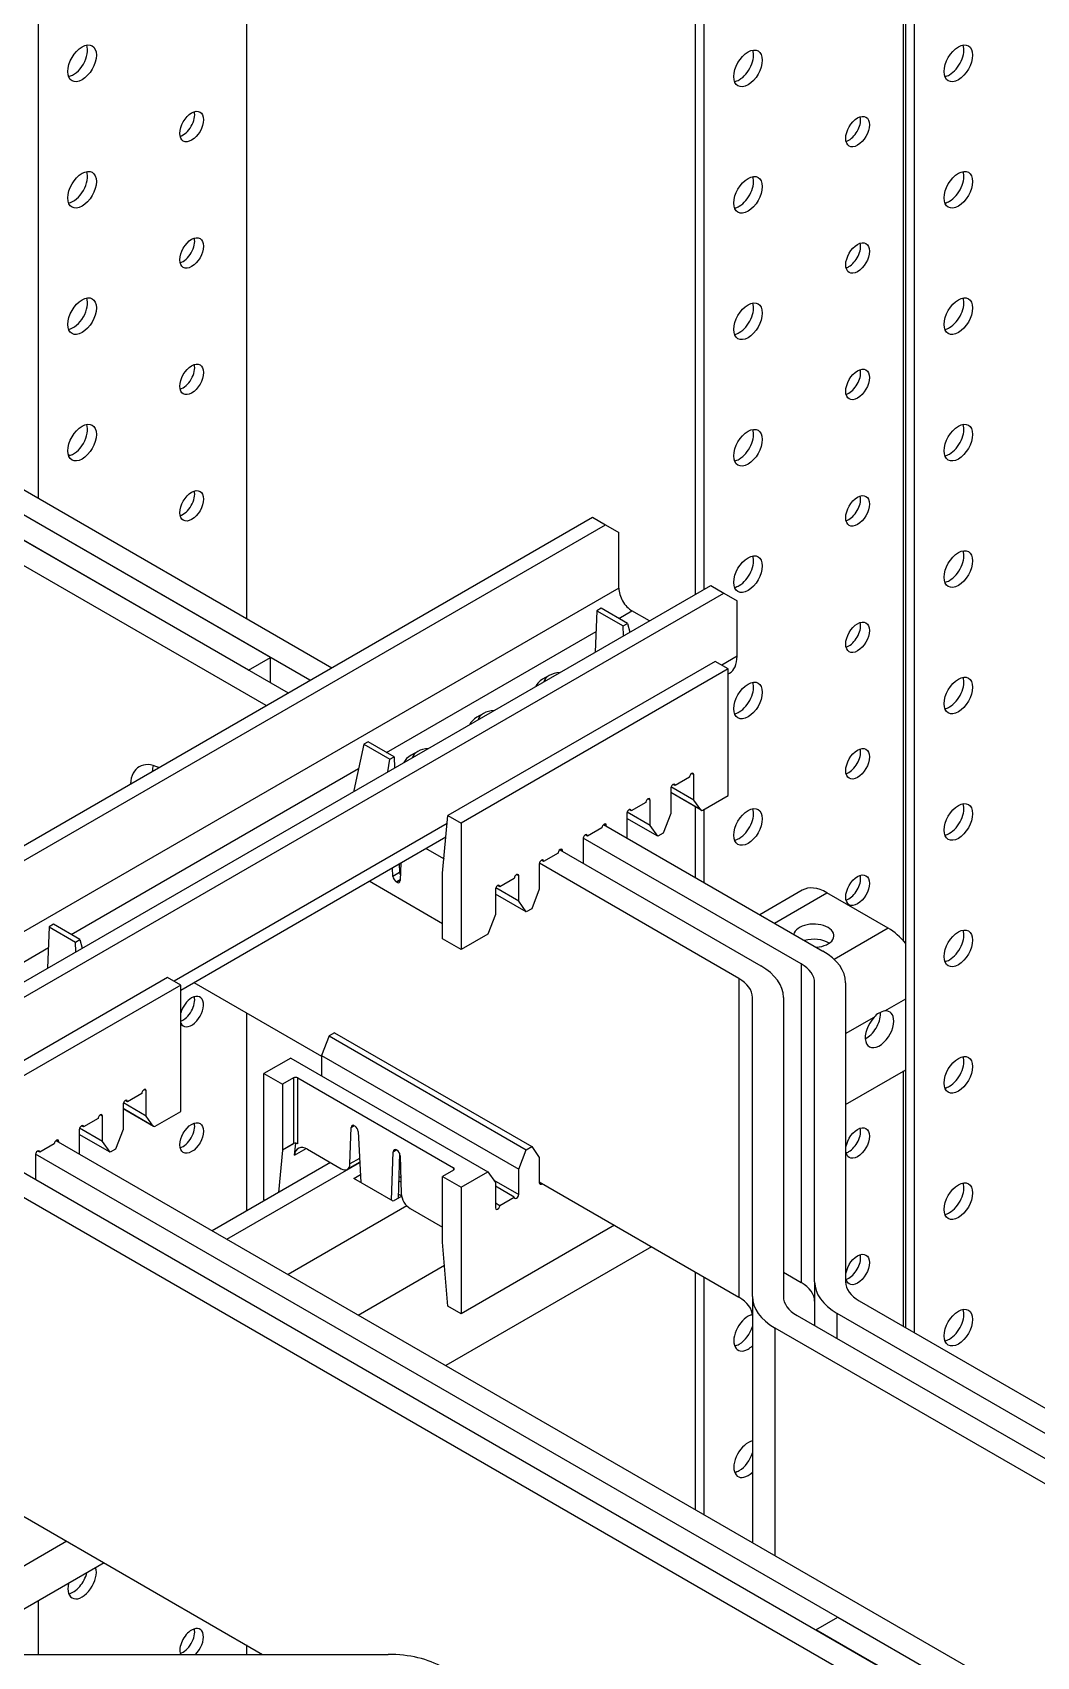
# Model space of a CAD drawing. Header units: millimetres. Extents: x -116965 to 323937, y 291661 to 566926.
# Drawn here: x -24743 to -24650.4, y 315287.4 to 315437.2 of the extents above; entities that cross this region are included whole.
import ezdxf

# ---------------------------------------------------------------- set-up
doc = ezdxf.new("R2010")
doc.units = ezdxf.units.MM
doc.layers.add('ALPHA', color=255, linetype='Continuous')

msp = doc.modelspace()

# ---------------------------------------------------------------- linework, layer by layer
at = {"layer": 'ALPHA'}
for p, q in [((-24723.279681, 315530.592425), (-24723.279681, 315383.156471)), ((-24742.472579, 315519.5114), (-24742.472579, 315394.237496)), ((-24662.670528, 315353.386421), (-24662.670528, 315494.666575)), ((-24681.863427, 315385.372676), (-24681.863427, 315484.518689)), ((-24681.055304, 315385.839245), (-24681.055304, 315484.05212)), ((-24662.468498, 315317.720102), (-24662.468498, 315473.321022)), ((-24661.660376, 315317.253532), (-24661.660376, 315472.854452)), ((-24764.688745, 315407.064005), (-24715.400491, 315378.607418)), ((-24717.420796, 315377.440995), (-24766.567629, 315405.815932)), ((-24768.729355, 315404.731158), (-24719.441101, 315376.274571)), ((-24721.461406, 315375.108147), (-24770.608239, 315403.483084)), ((-24721.057345, 315379.540557), (-24753.382227, 315398.203336)), ((-24739.590847, 315398.172561), (-24739.697457, 315398.234112)), ((-24723.07765, 315378.374134), (-24755.402532, 315397.036913)), ((-24865.71119, 315291.825496), (-24691.35886, 315392.48786)), ((-24691.35886, 315392.48786), (-24690.146677, 315391.788006)), ((-24865.71119, 315290.425788), (-24690.146677, 315391.788006)), ((-24690.146677, 315391.788006), (-24688.934494, 315391.088152)), ((-24688.934494, 315385.955888), (-24688.934494, 315391.088152)), ((-24861.87261, 315281.444325), (-24680.449213, 315386.189172)), ((-24680.449213, 315386.189172), (-24679.23703, 315385.489318)), ((-24688.934494, 315385.955888), (-24865.71119, 315283.893815)), ((-24860.660427, 315280.744471), (-24679.23703, 315385.489318)), ((-24679.23703, 315385.489318), (-24678.024847, 315384.789464)), ((-24678.024847, 315379.6572), (-24678.024847, 315384.789464)), ((-24690.954799, 315383.856325), (-24691.101731, 315380.038938)), ((-24690.550738, 315384.08961), (-24690.954799, 315383.856325)), ((-24690.954799, 315383.856325), (-24688.530433, 315382.456617)), ((-24688.126372, 315382.689901), (-24690.550738, 315384.08961)), ((-24688.934494, 315383.156471), (-24687.722311, 315383.856325)), ((-24686.106067, 315382.923186), (-24687.722311, 315383.856325)), ((-24710.349728, 315370.79238), (-24691.028265, 315381.947632)), ((-24688.530433, 315382.456617), (-24688.126372, 315382.689901)), ((-24688.496762, 315381.542918), (-24688.530433, 315382.456617)), ((-24688.126372, 315382.689901), (-24687.906086, 315381.883945)), ((-24723.07765, 315378.374134), (-24721.057345, 315379.540557)), ((-24721.057345, 315377.20771), (-24721.057345, 315379.540557)), ((-24680.045152, 315379.19063), (-24704.692874, 315364.960261)), ((-24678.832969, 315378.490776), (-24680.045152, 315379.19063)), ((-24678.024847, 315379.6572), (-24679.43906, 315378.840703)), ((-24678.832969, 315378.490776), (-24703.480691, 315364.260407)), ((-24695.359065, 315377.884236), (-24695.965156, 315377.534309)), ((-24678.832969, 315366.826539), (-24678.832969, 315378.490776)), ((-24678.832969, 315378.031074), (-24678.734927, 315378.087678)), ((-24701.41998, 315374.384965), (-24702.026071, 315374.035038)), ((-24712.447314, 315371.536852), (-24713.373361, 315367.26584)), ((-24712.043253, 315371.770136), (-24712.447314, 315371.536852)), ((-24712.447314, 315371.536852), (-24710.063965, 315370.160825)), ((-24709.659904, 315370.39411), (-24712.043253, 315371.770136)), ((-24710.226019, 315368.997525), (-24710.063965, 315370.160825)), ((-24710.063965, 315370.160825), (-24709.659904, 315370.39411)), ((-24709.659904, 315370.39411), (-24709.610604, 315369.352836)), ((-24707.480895, 315370.885694), (-24708.086987, 315370.535766)), ((-24739.442122, 315353.995879), (-24712.931983, 315369.301514)), ((-24682.408909, 315368.494525), (-24683.74231, 315367.724685)), ((-24682.004848, 315368.72781), (-24682.206878, 315368.844452)), ((-24682.004848, 315366.394962), (-24682.004848, 315368.72781)), ((-24713.373361, 315367.26584), (-24713.376057, 315367.17885)), ((-24713.373361, 315367.26584), (-24713.299374, 315367.223123)), ((-24684.146371, 315367.491401), (-24684.146371, 315365.158553)), ((-24681.363315, 315365.482286), (-24684.146371, 315367.089084)), ((-24681.331208, 315365.452507), (-24684.146371, 315367.077842)), ((-24682.004848, 315366.394962), (-24684.121771, 315367.617168)), ((-24683.74231, 315367.724685), (-24683.944341, 315367.841328)), ((-24681.188351, 315365.466658), (-24678.832969, 315366.826539)), ((-24688.186981, 315365.158553), (-24688.186981, 315362.895691)), ((-24686.045458, 315364.062115), (-24688.162381, 315365.284321)), ((-24687.78292, 315365.391838), (-24687.984951, 315365.50848)), ((-24686.449519, 315366.161678), (-24687.78292, 315365.391838)), ((-24686.045458, 315366.394962), (-24686.247489, 315366.511605)), ((-24686.045458, 315364.062115), (-24686.045458, 315366.394962)), ((-24684.146371, 315365.158553), (-24684.846225, 315363.354784)), ((-24681.363315, 315365.482286), (-24682.004848, 315366.394962)), ((-24681.863427, 315359.244785), (-24681.863427, 315365.759784)), ((-24681.055304, 315358.778216), (-24681.055304, 315365.543473)), ((-24704.764059, 315364.219309), (-24729.946688, 315349.680111)), ((-24705.202496, 315359.655658), (-24704.692874, 315364.960261)), ((-24704.692874, 315364.960261), (-24703.480691, 315364.260407)), ((-24703.480691, 315364.260407), (-24703.480691, 315352.59617)), ((-24690.490129, 315363.82883), (-24691.823531, 315363.058991)), ((-24690.341518, 315364.139613), (-24670.107918, 315352.457739)), ((-24690.086068, 315364.062115), (-24690.288099, 315364.178757)), ((-24690.086068, 315363.99213), (-24690.086068, 315364.062115)), ((-24685.345604, 315363.066468), (-24688.186981, 315364.706938)), ((-24685.345604, 315363.066468), (-24686.045458, 315364.062115)), ((-24729.340596, 315348.870482), (-24704.882001, 315362.991658)), ((-24692.227592, 315362.825706), (-24692.227592, 315360.562844)), ((-24672.128223, 315351.291316), (-24692.220401, 315362.89154)), ((-24691.823531, 315363.058991), (-24692.025561, 315363.175633)), ((-24684.846225, 315363.354784), (-24685.345604, 315363.066468)), ((-24709.045353, 315360.587946), (-24709.095007, 315358.974729)), ((-24705.081768, 315360.985664), (-24706.719126, 315361.930993)), ((-24705.074307, 315360.989972), (-24705.081768, 315360.985664)), ((-24677.86589, 315349.938264), (-24696.261012, 315360.558693)), ((-24695.864141, 315360.726143), (-24696.066171, 315360.842786)), ((-24694.530739, 315361.495983), (-24695.864141, 315360.726143)), ((-24694.382128, 315361.806766), (-24675.845585, 315351.104688)), ((-24694.126678, 315361.729268), (-24694.328709, 315361.84591)), ((-24694.126678, 315361.659282), (-24694.126678, 315361.729268)), ((-24709.759714, 315359.351072), (-24709.79771, 315360.153572)), ((-24709.153623, 315359.701), (-24709.759714, 315359.351072)), ((-24709.191618, 315360.503499), (-24709.153623, 315359.701)), ((-24709.171612, 315360.08095), (-24709.06289, 315360.01818)), ((-24705.201991, 315359.655366), (-24705.202496, 315359.655658)), ((-24705.201991, 315353.589963), (-24705.201991, 315359.655366)), ((-24698.57135, 315359.163136), (-24699.904751, 315358.393296)), ((-24698.167289, 315359.39642), (-24698.369319, 315359.513063)), ((-24698.167289, 315357.063573), (-24698.167289, 315359.39642)), ((-24696.268202, 315360.492859), (-24696.268202, 315358.160011)), ((-24705.201991, 315354.989672), (-24711.97192, 315358.898292)), ((-24709.457146, 315358.846095), (-24709.092486, 315359.056632)), ((-24709.397868, 315358.811871), (-24709.457146, 315358.846095)), ((-24709.094631, 315358.986945), (-24709.397868, 315358.811871)), ((-24700.308812, 315358.160011), (-24700.308812, 315355.827164)), ((-24697.467434, 315356.067925), (-24700.308812, 315357.708396)), ((-24698.167289, 315357.063573), (-24700.284211, 315358.285779)), ((-24699.904751, 315358.393296), (-24700.106781, 315358.509938)), ((-24696.268202, 315358.160011), (-24696.968056, 315356.356242)), ((-24672.02731, 315358.071494), (-24675.929269, 315355.818698)), ((-24674.590328, 315355.04566), (-24669.741596, 315357.845077)), ((-24664.084742, 315354.57909), (-24669.741596, 315357.845077)), ((-24697.467434, 315356.067925), (-24698.167289, 315357.063573)), ((-24696.968056, 315356.356242), (-24697.467434, 315356.067925)), ((-24741.462427, 315354.695733), (-24741.609358, 315350.878346)), ((-24741.058366, 315354.929018), (-24741.462427, 315354.695733)), ((-24741.462427, 315354.695733), (-24739.038061, 315353.296024)), ((-24738.634, 315353.529309), (-24741.058366, 315354.929018)), ((-24700.308812, 315355.827164), (-24701.008666, 315354.023394)), ((-24664.084742, 315354.57909), (-24669.071917, 315351.699743)), ((-24739.038061, 315353.296024), (-24738.634, 315353.529309)), ((-24739.004389, 315352.382326), (-24739.038061, 315353.296024)), ((-24738.634, 315353.529309), (-24738.413713, 315352.723353)), ((-24703.480691, 315352.59617), (-24705.201991, 315353.589963)), ((-24701.008666, 315354.023394), (-24703.480691, 315352.59617)), ((-24671.761901, 315353.412667), (-24671.761901, 315353.444915)), ((-24760.857356, 315341.631788), (-24741.535892, 315352.78704)), ((-24672.128223, 315351.291316), (-24672.128223, 315321.897439)), ((-24730.552779, 315350.030038), (-24755.200501, 315335.799669)), ((-24729.340596, 315349.330184), (-24753.988318, 315335.099815)), ((-24729.340596, 315349.330184), (-24730.552779, 315350.030038)), ((-24729.340596, 315337.665947), (-24729.340596, 315349.330184)), ((-24728.13436, 315349.566902), (-24716.350034, 315342.763218)), ((-24677.86589, 315349.938264), (-24677.86589, 315320.544387)), ((-24670.872967, 315321.947765), (-24670.872967, 315349.54168)), ((-24668.015824, 315349.54168), (-24668.015824, 315321.947765)), ((-24676.610633, 315320.594714), (-24676.610633, 315348.188629)), ((-24673.75349, 315348.188629), (-24673.75349, 315320.594714)), ((-24664.387788, 315346.939015), (-24662.468498, 315348.047118)), ((-24723.279681, 315346.764052), (-24723.279681, 315328.480924)), ((-24668.015824, 315344.844367), (-24665.39794, 315346.355803)), ((-24715.65018, 315344.636973), (-24716.350034, 315342.833204)), ((-24715.150802, 315344.92529), (-24715.65018, 315344.636973)), ((-24715.65018, 315344.636973), (-24697.467434, 315334.13916)), ((-24715.150802, 315344.92529), (-24696.968056, 315334.427476)), ((-24719.191412, 315342.592442), (-24721.663437, 315341.165218)), ((-24719.191412, 315342.592442), (-24701.008666, 315332.094629)), ((-24716.350034, 315342.833204), (-24698.167289, 315332.335391)), ((-24716.350034, 315342.833204), (-24716.350034, 315340.951972)), ((-24721.663437, 315341.165218), (-24719.942137, 315340.171425)), ((-24721.663437, 315329.500981), (-24721.663437, 315341.165218)), ((-24668.015824, 315338.312395), (-24662.468498, 315341.515145)), ((-24662.670528, 315317.836744), (-24662.670528, 315341.398503)), ((-24732.512475, 315339.567218), (-24732.714506, 315339.68386)), ((-24718.931984, 315340.754637), (-24719.942137, 315340.171425)), ((-24719.942137, 315340.171425), (-24719.942137, 315334.106022)), ((-24718.931984, 315340.754637), (-24718.931984, 315334.689234)), ((-24718.527923, 315340.754637), (-24704.191838, 315332.477694)), ((-24718.527923, 315334.689234), (-24718.527923, 315340.754637)), ((-24734.653999, 315338.330808), (-24734.653999, 315335.997961)), ((-24732.512475, 315337.23437), (-24734.629398, 315338.456576)), ((-24734.249937, 315338.564093), (-24734.451968, 315338.680736)), ((-24732.916536, 315339.333933), (-24734.249937, 315338.564093)), ((-24732.512475, 315337.23437), (-24732.512475, 315339.567218)), ((-24736.957146, 315337.001085), (-24738.290548, 315336.231246)), ((-24736.553085, 315337.23437), (-24736.755116, 315337.351013)), ((-24736.553085, 315334.901523), (-24736.553085, 315337.23437)), ((-24731.870942, 315336.321693), (-24734.653999, 315337.928492)), ((-24731.838836, 315336.291915), (-24734.653999, 315337.91725)), ((-24731.870942, 315336.321693), (-24732.512475, 315337.23437)), ((-24731.695979, 315336.306066), (-24729.340596, 315337.665947)), ((-24738.694609, 315335.997961), (-24738.694609, 315333.735099)), ((-24735.853231, 315333.905875), (-24738.694609, 315335.546346)), ((-24736.553085, 315334.901523), (-24738.670008, 315336.123729)), ((-24738.290548, 315336.231246), (-24738.492578, 315336.347888)), ((-24734.653999, 315335.997961), (-24735.353853, 315334.194192)), ((-24713.728407, 315332.818805), (-24713.624755, 315336.186368)), ((-24713.624755, 315336.186368), (-24713.33247, 315336.355119)), ((-24713.321893, 315336.349226), (-24713.262616, 315336.315002)), ((-24712.960047, 315335.810024), (-24712.737657, 315331.112937)), ((-24742.735219, 315333.665114), (-24742.735219, 315331.402252)), ((-24593.980155, 315247.851323), (-24742.728029, 315333.730948)), ((-24742.331158, 315333.898398), (-24742.533188, 315334.015041)), ((-24740.997756, 315334.668238), (-24742.331158, 315333.898398)), ((-24740.849145, 315334.979021), (-24591.95985, 315249.017747)), ((-24740.593695, 315334.901523), (-24740.795726, 315335.018165)), ((-24740.593695, 315334.831537), (-24740.593695, 315334.901523)), ((-24735.853231, 315333.905875), (-24736.553085, 315334.901523)), ((-24735.353853, 315334.194192), (-24735.853231, 315333.905875)), ((-24719.941631, 315334.10573), (-24720.317725, 315330.19101)), ((-24718.931984, 315334.689234), (-24719.942137, 315334.106022)), ((-24719.942137, 315334.106022), (-24719.941631, 315334.10573)), ((-24718.917197, 315334.697187), (-24719.941631, 315334.10573)), ((-24718.843536, 315333.618054), (-24718.735988, 315334.737512)), ((-24718.843536, 315333.618054), (-24717.764701, 315334.24092)), ((-24717.637994, 315334.175433), (-24714.536037, 315332.384517)), ((-24709.892819, 315329.470469), (-24709.753918, 315333.951624)), ((-24709.753918, 315333.951624), (-24709.461709, 315334.120331)), ((-24709.45106, 315334.114399), (-24709.397868, 315334.083689)), ((-24709.162788, 315333.818867), (-24709.292165, 315329.644996)), ((-24698.167289, 315332.335391), (-24697.467434, 315334.13916)), ((-24697.467434, 315334.13916), (-24696.968056, 315334.427476)), ((-24696.968056, 315334.427476), (-24696.268202, 315333.431829)), ((-24744.889755, 315332.646174), (-24600.04107, 315249.017747)), ((-24715.527248, 315332.956793), (-24726.436896, 315326.658105)), ((-24725.097955, 315325.885068), (-24712.825606, 315332.970512)), ((-24712.826298, 315332.985117), (-24713.964608, 315332.327913)), ((-24712.842636, 315333.330205), (-24713.728407, 315332.818805)), ((-24709.095007, 315333.571117), (-24708.991355, 315330.083866)), ((-24704.191838, 315332.24441), (-24705.201991, 315331.661198)), ((-24704.191838, 315332.477694), (-24704.191838, 315332.24441)), ((-24703.480691, 315330.667405), (-24701.008666, 315332.094629)), ((-24701.008666, 315332.094629), (-24700.308812, 315331.098982)), ((-24698.167289, 315330.002543), (-24698.167289, 315332.335391)), ((-24696.268202, 315333.431829), (-24696.268202, 315331.098982)), ((-24602.061376, 315247.851323), (-24746.768639, 315331.398101)), ((-24713.380186, 315331.483901), (-24712.77185, 315331.835125)), ((-24709.743637, 315329.384339), (-24713.380186, 315331.483901)), ((-24709.022981, 315331.147881), (-24709.241666, 315331.274139)), ((-24709.03467, 315331.541149), (-24709.229896, 315331.653863)), ((-24705.201991, 315331.661198), (-24703.480691, 315330.667405)), ((-24705.201991, 315325.595795), (-24705.201991, 315331.661198)), ((-24703.480691, 315330.667405), (-24703.480691, 315319.003168)), ((-24700.474399, 315331.334554), (-24698.167289, 315330.002543)), ((-24700.308812, 315331.098982), (-24700.308812, 315328.766134)), ((-24698.57135, 315329.769259), (-24700.308812, 315330.772383)), ((-24696.268202, 315331.168967), (-24677.86589, 315320.544387)), ((-24721.588164, 315329.457522), (-24721.663437, 315329.500981)), ((-24708.959575, 315329.837017), (-24709.743637, 315329.384339)), ((-24708.966186, 315329.868616), (-24709.279624, 315330.04958)), ((-24700.308812, 315329.232704), (-24699.904751, 315328.999419)), ((-24699.904751, 315328.999419), (-24698.57135, 315329.769259)), ((-24708.476539, 315328.949474), (-24719.441101, 315322.619081)), ((-24708.183725, 315328.717008), (-24705.201991, 315326.995503)), ((-24689.338555, 315327.168134), (-24703.480691, 315319.003168)), ((-24705.201991, 315325.596378), (-24705.202496, 315325.596086)), ((-24704.692874, 315319.703022), (-24705.202496, 315325.596086)), ((-24705.202496, 315325.596086), (-24705.201991, 315325.595795)), ((-24685.904037, 315325.185214), (-24704.894905, 315314.220831)), ((-24712.976125, 315318.886526), (-24705.019524, 315323.480271)), ((-24681.863427, 315300.923601), (-24681.863427, 315322.852366)), ((-24681.055304, 315300.457031), (-24681.055304, 315322.385797)), ((-24673.75349, 315322.835787), (-24672.128223, 315321.897439)), ((-24670.872967, 315321.947765), (-24670.872967, 315317.90673)), ((-24676.610633, 315320.594714), (-24676.610633, 315297.890899)), ((-24666.760567, 315320.19813), (-24521.249172, 315236.187086)), ((-24703.480691, 315319.003168), (-24704.692874, 315319.703022)), ((-24672.498234, 315318.845078), (-24529.330392, 315236.187086)), ((-24523.269477, 315235.020663), (-24668.780872, 315319.031706)), ((-24668.780872, 315316.698858), (-24668.780872, 315319.031706)), ((-24531.350697, 315235.020663), (-24674.518539, 315317.678654)), ((-24674.518539, 315296.683028), (-24674.518539, 315317.678654)), ((-24746.775829, 315302.008375), (-24721.784655, 315287.579714)), ((-24739.846183, 315298.007542), (-24753.988318, 315289.842576)), ((-24736.411664, 315296.024621), (-24751.038673, 315287.579714)), ((-24742.472579, 315292.52535), (-24742.472579, 315287.579714)), ((-24670.751749, 315289.842576), (-24668.731443, 315291.008999)), ((-24668.731443, 315291.008999), (-24658.629918, 315285.176881)), ((-24660.650223, 315284.010457), (-24670.751749, 315289.842576)), ((-24757.99119, 315287.579714), (-24710.197127, 315287.579714)), ((-24723.279681, 315288.442867), (-24723.279681, 315287.579714))]:
    msp.add_line(p, q, dxfattribs=at)
msp.add_arc((-24664.097704, 315345.270152), 1.693887, 99.86069864, 140.13930136, dxfattribs=at)
for centre, major_axis, start_param, end_param in [((-24738.431969, 315434.362471), (0.928571, 1.608333), 2.3561944902, 8.6393797974), ((-24739.240091, 315434.82904), (0.928571, 1.608333), 3.5917893435, 5.8329886172), ((-24677.014694, 315433.895901), (0.928571, 1.608333), 2.3561944902, 8.6393797974), ((-24677.822816, 315434.362471), (0.928571, 1.608333), 3.926990817, 5.8329886172), ((-24657.619765, 315434.362471), (0.928571, 1.608333), 2.3561944902, 8.6393797974), ((-24658.427887, 315434.82904), (0.928571, 1.608333), 3.926990817, 5.8329886172), ((-24677.822816, 315434.362471), (0.928571, 1.608333), 3.5917893435, 3.926990817), ((-24658.427887, 315434.82904), (0.928571, 1.608333), 3.5917893435, 3.926990817), ((-24728.330444, 315428.530352), (0.771429, 1.336153), 2.3561944902, 8.6393797974), ((-24729.138566, 315428.996922), (0.771429, 1.336153), 3.692878252, 5.7318997087), ((-24666.913169, 315428.063783), (0.771429, 1.336153), 2.3561944902, 8.6393797974), ((-24667.721291, 315428.530352), (0.771429, 1.336153), 3.926990817, 5.7318997087), ((-24667.721291, 315428.530352), (0.771429, 1.336153), 3.692878252, 3.926990817), ((-24738.431969, 315422.698234), (0.928571, 1.608333), 2.3561944902, 8.6393797974), ((-24739.240091, 315423.164803), (0.928571, 1.608333), 3.5917893435, 5.8329886172), ((-24677.014694, 315422.231664), (0.928571, 1.608333), 2.3561944902, 8.6393797974), ((-24677.822816, 315422.698234), (0.928571, 1.608333), 3.926990817, 5.8329886172), ((-24657.619765, 315422.698234), (0.928571, 1.608333), 2.3561944902, 8.6393797974), ((-24658.427887, 315423.164803), (0.928571, 1.608333), 3.926990817, 5.8329886172), ((-24677.822816, 315422.698234), (0.928571, 1.608333), 3.5917893435, 3.926990817), ((-24658.427887, 315423.164803), (0.928571, 1.608333), 3.5917893435, 3.926990817), ((-24728.330444, 315416.866115), (0.771429, 1.336153), 2.3561944902, 8.6393797974), ((-24729.138566, 315417.332685), (0.771429, 1.336153), 3.692878252, 5.7318997087), ((-24666.913169, 315416.399546), (0.771429, 1.336153), 2.3561944902, 8.6393797974), ((-24667.721291, 315416.866115), (0.771429, 1.336153), 3.926990817, 5.7318997087), ((-24667.721291, 315416.866115), (0.771429, 1.336153), 3.692878252, 3.926990817), ((-24738.431969, 315411.033997), (0.928571, 1.608333), 2.3561944902, 8.6393797974), ((-24739.240091, 315411.500566), (0.928571, 1.608333), 3.5917893435, 5.8329886172), ((-24677.014694, 315410.567427), (0.928571, 1.608333), 2.3561944902, 8.6393797974), ((-24677.822816, 315411.033997), (0.928571, 1.608333), 3.926990817, 5.8329886172), ((-24657.619765, 315411.033997), (0.928571, 1.608333), 2.3561944902, 8.6393797974), ((-24658.427887, 315411.500566), (0.928571, 1.608333), 3.926990817, 5.8329886172), ((-24677.822816, 315411.033997), (0.928571, 1.608333), 3.5917893435, 3.926990817), ((-24658.427887, 315411.500566), (0.928571, 1.608333), 3.5917893435, 3.926990817), ((-24728.330444, 315405.201878), (0.771429, 1.336153), 2.3561944902, 8.6393797974), ((-24729.138566, 315405.668448), (0.771429, 1.336153), 3.692878252, 5.7318997087), ((-24666.913169, 315404.735309), (0.771429, 1.336153), 2.3561944902, 8.6393797974), ((-24667.721291, 315405.201878), (0.771429, 1.336153), 3.926990817, 5.7318997087), ((-24667.721291, 315405.201878), (0.771429, 1.336153), 3.692878252, 3.926990817), ((-24738.431969, 315399.36976), (0.928571, 1.608333), 2.3561944902, 8.6393797974), ((-24739.240091, 315399.836329), (0.928571, 1.608333), 3.5917893435, 5.8329886172), ((-24657.619765, 315399.36976), (0.928571, 1.608333), 2.3561944902, 8.6393797974), ((-24658.427887, 315399.836329), (0.928571, 1.608333), 3.926990817, 5.8329886172), ((-24677.014694, 315398.903191), (0.928571, 1.608333), 2.3561944902, 8.6393797974), ((-24677.822816, 315399.36976), (0.928571, 1.608333), 3.926990817, 5.8329886172), ((-24658.427887, 315399.836329), (0.928571, 1.608333), 3.5917893435, 3.926990817), ((-24677.822816, 315399.36976), (0.928571, 1.608333), 3.5917893435, 3.926990817), ((-24728.330444, 315393.537642), (0.771429, 1.336153), 2.3561944902, 8.6393797974), ((-24729.138566, 315394.004211), (0.771429, 1.336153), 3.692878252, 5.7318997087), ((-24666.913169, 315393.071072), (0.771429, 1.336153), 2.3561944902, 8.6393797974), ((-24667.721291, 315393.537642), (0.771429, 1.336153), 3.926990817, 5.7318997087), ((-24667.721291, 315393.537642), (0.771429, 1.336153), 3.692878252, 3.926990817), ((-24677.014694, 315387.238954), (0.928571, 1.608333), 2.3561944902, 8.6393797974), ((-24657.619765, 315387.705523), (0.928571, 1.608333), 2.3561944902, 8.6393797974), ((-24658.427887, 315388.172093), (0.928571, 1.608333), 3.926990817, 5.8329886172), ((-24677.822816, 315387.705523), (0.928571, 1.608333), 3.926990817, 5.8329886172), ((-24677.822816, 315387.705523), (0.928571, 1.608333), 3.5917893435, 3.926990817), ((-24658.427887, 315388.172093), (0.928571, 1.608333), 3.5917893435, 3.926990817), ((-24687.722311, 315385.256033), (-0.857143, 1.484615), 0.7853981634, 2.3561944902), ((-24666.913169, 315381.406835), (0.771429, 1.336153), 2.3561944902, 8.6393797974), ((-24667.721291, 315381.873405), (0.771429, 1.336153), 3.926990817, 5.7318997087), ((-24667.721291, 315381.873405), (0.771429, 1.336153), 3.692878252, 3.926990817), ((-24680.449213, 315381.056908), (-1.714286, 2.96923), 3.1415926536, 3.926990817), ((-24694.187288, 315376.507856), (-2.514286, 0), 5.4977871438, 6.048268686), ((-24694.187288, 315377.20771), (-1.657143, 0), 4.8150711722, 6.1805031154), ((-24677.014694, 315375.574717), (0.928571, 1.608333), 2.3561944902, 8.6393797974), ((-24677.822816, 315376.041286), (0.928571, 1.608333), 3.926990817, 5.8329886172), ((-24657.619765, 315376.041286), (0.928571, 1.608333), 2.3561944902, 8.6393797974), ((-24658.427887, 315376.507856), (0.928571, 1.608333), 3.926990817, 5.8329886172), ((-24700.248203, 315373.708439), (-1.657143, 0), 4.8150711722, 6.1805031154), ((-24677.822816, 315376.041286), (0.928571, 1.608333), 3.5917893435, 3.926990817), ((-24658.427887, 315376.507856), (0.928571, 1.608333), 3.5917893435, 3.926990817), ((-24700.248203, 315373.008585), (-2.514286, 0), 5.4977871438, 6.048268686), ((-24706.309118, 315370.209168), (-1.657143, 0), 4.8150711722, 6.1805031154), ((-24666.913169, 315369.742598), (0.771429, 1.336153), 2.3561944902, 8.6393797974), ((-24667.721291, 315370.209168), (0.771429, 1.336153), 3.926990817, 5.7318997087), ((-24731.158871, 315366.010043), (-2, 3.464102), 5.5720393558, 6.9943312585), ((-24729.138566, 315367.176466), (-2, 3.464102), 0.5294703358, 0.7111459514), ((-24706.309118, 315369.509314), (-2.514286, 0), 5.4977871438, 6.048268686), ((-24682.206878, 315368.611167), (0.142857, 0.247436), 5.4977871438, 8.6393797974), ((-24667.721291, 315370.209168), (0.771429, 1.336153), 3.692878252, 3.926990817), ((-24686.247489, 315366.27832), (0.142857, 0.247436), 5.4977871438, 8.6393797974), ((-24683.944341, 315367.608043), (0.142857, 0.247436), 5.4977871438, 8.6393797974), ((-24687.984951, 315365.275196), (0.142857, 0.247436), 5.4977871438, 8.6393797974), ((-24681.188351, 315365.699943), (0.142857, 0.247436), 2.8797932658, 3.926990817), ((-24677.014694, 315363.91048), (0.928571, 1.608333), 2.3561944902, 8.6393797974), ((-24677.822816, 315364.377049), (0.928571, 1.608333), 3.926990817, 5.8329886172), ((-24657.619765, 315364.377049), (0.928571, 1.608333), 2.3561944902, 8.6393797974), ((-24658.427887, 315364.843619), (0.928571, 1.608333), 3.926990817, 5.8329886172), ((-24690.288099, 315363.945473), (0.142857, 0.247436), 5.4977871438, 8.6393797974), ((-24692.025561, 315362.942348), (0.142857, 0.247436), 5.4977871438, 8.6393797974), ((-24677.822816, 315364.377049), (0.928571, 1.608333), 3.5917893435, 3.926990817), ((-24658.427887, 315364.843619), (0.928571, 1.608333), 3.5917893435, 3.926990817), ((-24705.081768, 315362.385372), (-0.857143, 1.484615), 2.3561944902, 2.3617043931), ((-24696.066171, 315360.609501), (0.142857, 0.247436), 5.4977871438, 8.6393797974), ((-24694.328709, 315361.612625), (0.142857, 0.247436), 5.4977871438, 8.6393797974), ((-24709.457146, 315359.196022), (-0.214286, 0.371154), 0.8415466072, 2.3561944902), ((-24708.851055, 315359.545949), (-0.214286, 0.371154), 0.8415466072, 1.4978383998), ((-24698.369319, 315359.279778), (0.142857, 0.247436), 5.4977871438, 8.6393797974), ((-24666.913169, 315358.078362), (0.771429, 1.336153), 2.3561944902, 8.6393797974), ((-24667.721291, 315358.544931), (0.771429, 1.336153), 3.926990817, 5.7318997087), ((-24709.397868, 315359.161798), (-0.214286, 0.371154), 2.3561944902, 3.8920842319), ((-24700.106781, 315358.276654), (0.142857, 0.247436), 5.4977871438, 8.6393797974), ((-24669.741596, 315354.112521), (-2.285714, 3.958973), 5.4977871438, 6.2831853072), ((-24667.721291, 315358.544931), (0.771429, 1.336153), 3.692878252, 3.926990817), ((-24670.953779, 315353.879236), (-1.857143, 0), 3.926990817, 6.1606609674), ((-24670.953779, 315353.879236), (-1.857143, 0), 1.6933206665, 3.926990817), ((-24664.084742, 315350.846535), (-2.285714, 3.958973), 4.9741883682, 5.4977871438), ((-24657.619765, 315352.712813), (0.928571, 1.608333), 2.3561944902, 8.6393797974), ((-24670.953779, 315352.479528), (-1.857143, 0), 3.8527538677, 5.1850204219), ((-24658.427887, 315353.179382), (0.928571, 1.608333), 3.926990817, 5.8329886172), ((-24675.158681, 315349.54168), (-7.142857, 0), 3.1415926536, 3.926990817), ((-24658.427887, 315353.179382), (0.928571, 1.608333), 3.5917893435, 3.926990817), ((-24680.896348, 315348.188629), (-7.142857, 0), 3.1415926536, 3.926990817), ((-24675.158681, 315349.54168), (-4.285714, 0), 3.1415926536, 3.926990817), ((-24680.896348, 315348.188629), (-4.285714, 0), 3.1415926536, 3.926990817), ((-24728.330444, 315346.880694), (0.771429, 1.336153), 2.7435110911, 7.0685834706), ((-24729.138566, 315347.347264), (0.771429, 1.336153), 3.7407305134, 5.7318997087), ((-24728.330444, 315346.880694), (0.771429, 1.336153), 0.7853981634, 1.9688778893), ((-24664.892864, 315345.247701), (0.928571, 1.608333), 1.1801892831, 5.4977871438), ((-24666.105047, 315345.947555), (0.928571, 1.608333), 3.8527538677, 5.4977871438), ((-24666.105047, 315345.947555), (0.928571, 1.608333), 5.4977871438, 5.5730645915), ((-24664.892864, 315345.247701), (0.928571, 1.608333), 5.4977871438, 6.6737923509), ((-24657.619765, 315341.048576), (0.928571, 1.608333), 2.3561944902, 8.6393797974), ((-24658.427887, 315341.515145), (0.928571, 1.608333), 3.926990817, 5.8329886172), ((-24732.714506, 315339.450575), (0.142857, 0.247436), 5.4977871438, 8.6393797974), ((-24718.729954, 315340.637995), (-0.285714, 0), 3.926990817, 5.4977871438), ((-24658.427887, 315341.515145), (0.928571, 1.608333), 3.5917893435, 3.926990817), ((-24734.451968, 315338.447451), (0.142857, 0.247436), 5.4977871438, 8.6393797974), ((-24736.755116, 315337.117728), (0.142857, 0.247436), 5.4977871438, 8.6393797974), ((-24728.330444, 315335.216457), (0.771429, 1.336153), 2.3561944902, 8.6393797974), ((-24729.138566, 315335.683027), (0.771429, 1.336153), 3.692878252, 5.7318997087), ((-24738.492578, 315336.114603), (0.142857, 0.247436), 5.4977871438, 8.6393797974), ((-24731.695979, 315336.539351), (0.142857, 0.247436), 2.8797932658, 3.926990817), ((-24713.321893, 315335.999299), (-0.214286, 0.371154), 5.4977871438, 7.0336768855), ((-24713.262616, 315335.965075), (-0.214286, 0.371154), 3.9831392608, 5.4977871438), ((-24666.913169, 315334.749888), (0.771429, 1.336153), 2.3561944902, 8.6393797974), ((-24667.721291, 315335.216457), (0.771429, 1.336153), 3.926990817, 5.7318997087), ((-24742.533188, 315333.781756), (0.142857, 0.247436), 5.4977871438, 8.6393797974), ((-24740.795726, 315334.78488), (0.142857, 0.247436), 5.4977871438, 8.6393797974), ((-24718.729954, 315334.572591), (-0.285714, 0), 5.427038432, 5.4977871438), ((-24718.729954, 315334.572591), (-0.285714, 0), 3.926990817, 5.427038432), ((-24717.637994, 315332.775724), (-0.857143, 1.484615), 5.4977871438, 6.9638637155), ((-24709.45106, 315333.764472), (-0.214286, 0.371154), 5.4977871438, 7.0334352906), ((-24709.397868, 315333.733762), (-0.214286, 0.371154), 3.961897402, 5.4977871438), ((-24667.721291, 315335.216457), (0.771429, 1.336153), 3.692878252, 3.926990817), ((-24714.536037, 315333.317656), (-0.571429, 0.989743), 2.3561944902, 3.8920842319), ((-24704.393869, 315332.361052), (-0.285714, 0), 2.3561944902, 3.926990817), ((-24696.066171, 315331.215624), (0.142857, 0.247436), 2.3561944902, 4.1945832121), ((-24657.619765, 315329.384339), (0.928571, 1.608333), 2.3561944902, 8.6393797974), ((-24658.427887, 315329.850908), (0.928571, 1.608333), 3.926990817, 5.8329886172), ((-24708.183725, 315329.650147), (-0.571429, 0.989743), 0.8203047484, 2.3561944902), ((-24698.369319, 315329.885901), (0.142857, 0.247436), 2.3561944902, 5.4977871438), ((-24700.106781, 315328.882777), (0.142857, 0.247436), 2.3561944902, 5.4977871438), ((-24658.427887, 315329.850908), (0.928571, 1.608333), 3.5917893435, 3.926990817), ((-24666.913169, 315323.085651), (0.771429, 1.336153), 2.3561944902, 8.6393797974), ((-24667.721291, 315323.55222), (0.771429, 1.336153), 3.926990817, 5.7318997087), ((-24675.158681, 315320.147803), (-4.285714, 0), 3.1415926536, 3.926990817), ((-24663.73011, 315321.947765), (-7.142857, 0), 0, 0.7853981634), ((-24663.73011, 315321.947765), (-4.285714, 0), 0, 0.7853981634), ((-24667.721291, 315323.55222), (0.771429, 1.336153), 3.692878252, 3.926990817), ((-24680.896348, 315318.794752), (-4.285714, 0), 3.1415926536, 3.926990817), ((-24669.467776, 315320.594714), (-7.142857, 0), 0, 0.7853981634), ((-24669.467776, 315320.594714), (-4.285714, 0), 0, 0.7853981634), ((-24677.014694, 315317.253532), (0.928571, 1.608333), 0.4776276583, 3.926990817), ((-24657.619765, 315317.720102), (0.928571, 1.608333), 2.3561944902, 8.6393797974), ((-24658.427887, 315318.186671), (0.928571, 1.608333), 3.926990817, 5.8329886172), ((-24677.822816, 315317.720102), (0.928571, 1.608333), 3.926990817, 5.1029960241), ((-24677.822816, 315317.720102), (0.928571, 1.608333), 3.5917893435, 3.926990817), ((-24677.014694, 315317.253532), (0.928571, 1.608333), 3.926990817, 4.2397575389), ((-24658.427887, 315318.186671), (0.928571, 1.608333), 3.5917893435, 3.926990817), ((-24677.014694, 315305.589296), (0.928571, 1.608333), 0.4726314415, 3.926990817), ((-24677.822816, 315306.055865), (0.928571, 1.608333), 3.926990817, 5.1029960241), ((-24677.822816, 315306.055865), (0.928571, 1.608333), 3.5917893435, 3.926990817), ((-24677.014694, 315305.589296), (0.928571, 1.608333), 3.926990817, 4.2397575389), ((-24738.431969, 315294.391628), (0.928571, 1.608333), 2.0434277683, 5.8105538657), ((-24739.240091, 315294.858198), (0.928571, 1.608333), 3.5917893435, 5.1850204218), ((-24728.330444, 315288.55951), (0.771429, 1.336153), 0.7853981634, 2.6618929046), ((-24729.138566, 315289.026079), (0.771429, 1.336153), 3.692878252, 5.7318997087), ((-24728.330444, 315288.55951), (0.771429, 1.336153), 4.2647935114, 7.0685834706), ((-24710.197127, 315283.455783), (-7.142857, 0), 3.926990817, 4.7123889804)]:
    msp.add_ellipse(centre, major_axis=major_axis, ratio=0.5773502692, start_param=start_param, end_param=end_param, dxfattribs=at)

doc.saveas('drawing.dxf')
